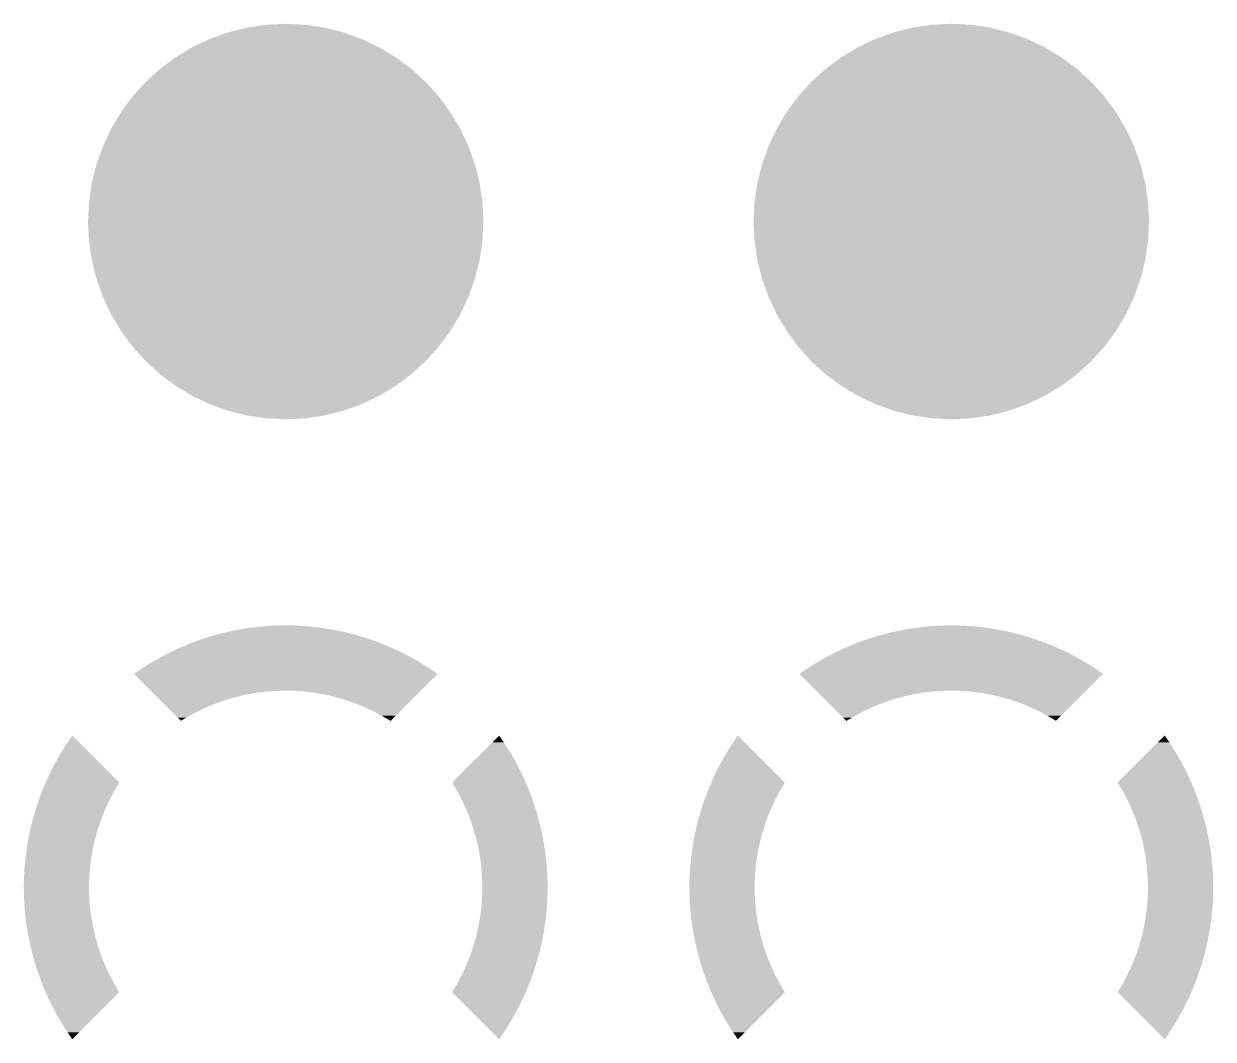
# Model space of a CAD drawing. Extents: x 295 to 953, y 10 to 290.
# Drawn here: x 515.6 to 520.139, y 123.094 to 126.968 of the extents above; entities that cross this region are included whole.
import ezdxf

# ---------------------------------------------------------------- set-up
doc = ezdxf.new("R2010")
doc.units = 0
doc.header["$LTSCALE"] = 5
doc.header["$MEASUREMENT"] = 0
doc.layers.get('0').update_dxf_attribs({"linetype": 'CONTINUOUS', "lineweight": 25})

msp = doc.modelspace()

# ---------------------------------------------------------------- linework, layer by layer
at = {"const_width": 0.7544}
for points in [[(516.2225, 126.2133, 1), (516.9769, 126.2133, 1)], [(518.7625, 126.2133, 1), (519.5169, 126.2133, 1)]]:
    msp.add_lwpolyline(points, format="xyb", close=True, dxfattribs=at)
for points in [[(516.3462, 124.6399), (516.3635, 124.6445), (516.8542, 124.6399), (516.8348, 124.6445)], [(516.3635, 124.6445), (516.3902, 124.6503), (516.8348, 124.6445), (516.8103, 124.6503)], [(516.3902, 124.6503), (516.4075, 124.6541), (516.8103, 124.6503), (516.7905, 124.6541)], [(516.4075, 124.6541), (516.4347, 124.6588), (516.7905, 124.6541), (516.7661, 124.6588)], [(516.4347, 124.6588), (516.4519, 124.6618), (516.7661, 124.6588), (516.7457, 124.6618)], [(516.4519, 124.6618), (516.4799, 124.6653), (516.7457, 124.6618), (516.7215, 124.6653)], [(516.4799, 124.6653), (516.4967, 124.6675), (516.7215, 124.6653), (516.7003, 124.6675)], [(516.4967, 124.6675), (516.5258, 124.6698), (516.7003, 124.6675), (516.6767, 124.6698)], [(516.5258, 124.6698), (516.5416, 124.6711), (516.6767, 124.6698), (516.6533, 124.6711)], [(516.5416, 124.6711), (516.5747, 124.6723), (516.6533, 124.6711), (516.6317, 124.6723)], [(516.5747, 124.6723), (516.5866, 124.6727), (516.6317, 124.6723), (516.5866, 124.6727)], [(518.8862, 124.6399), (518.9035, 124.6445), (519.3942, 124.6399), (519.3748, 124.6445)], [(518.9035, 124.6445), (518.9302, 124.6503), (519.3748, 124.6445), (519.3503, 124.6503)], [(518.9302, 124.6503), (518.9475, 124.6541), (519.3503, 124.6503), (519.3305, 124.6541)], [(518.9475, 124.6541), (518.9747, 124.6588), (519.3305, 124.6541), (519.3061, 124.6588)], [(518.9747, 124.6588), (518.9919, 124.6618), (519.3061, 124.6588), (519.2857, 124.6618)], [(518.9919, 124.6618), (519.0199, 124.6653), (519.2857, 124.6618), (519.2615, 124.6653)], [(519.0199, 124.6653), (519.0367, 124.6675), (519.2615, 124.6653), (519.2403, 124.6675)], [(519.0367, 124.6675), (519.0658, 124.6698), (519.2403, 124.6675), (519.2167, 124.6698)], [(519.0658, 124.6698), (519.0816, 124.6711), (519.2167, 124.6698), (519.1933, 124.6711)], [(519.0816, 124.6711), (519.1147, 124.6723), (519.1933, 124.6711), (519.1717, 124.6723)], [(519.1147, 124.6723), (519.1266, 124.6727), (519.1717, 124.6723), (519.1266, 124.6727)], [(516.1931, 124.5864), (516.2178, 124.5967), (517.0056, 124.5864), (516.9822, 124.5967)], [(516.2178, 124.5967), (516.2347, 124.6038), (516.9822, 124.5967), (516.964, 124.6038)], [(516.2347, 124.6038), (516.2599, 124.613), (516.964, 124.6038), (516.9402, 124.613)], [(516.2599, 124.613), (516.277, 124.6193), (516.9402, 124.613), (516.9216, 124.6193)], [(516.277, 124.6193), (516.3027, 124.6274), (516.9216, 124.6193), (516.8975, 124.6274)], [(516.3027, 124.6274), (516.32, 124.6329), (516.8975, 124.6274), (516.8785, 124.6329)], [(516.32, 124.6329), (516.3462, 124.6399), (516.8785, 124.6329), (516.8542, 124.6399)], [(518.7331, 124.5864), (518.7578, 124.5967), (519.5456, 124.5864), (519.5222, 124.5967)], [(518.7578, 124.5967), (518.7747, 124.6038), (519.5222, 124.5967), (519.504, 124.6038)], [(518.7747, 124.6038), (518.7999, 124.613), (519.504, 124.6038), (519.4802, 124.613)], [(518.7999, 124.613), (518.817, 124.6193), (519.4802, 124.613), (519.4616, 124.6193)], [(518.817, 124.6193), (518.8427, 124.6274), (519.4616, 124.6193), (519.4375, 124.6274)], [(518.8427, 124.6274), (518.86, 124.6329), (519.4375, 124.6274), (519.4185, 124.6329)], [(518.86, 124.6329), (518.8862, 124.6399), (519.4185, 124.6329), (519.3942, 124.6399)], [(516.1126, 124.546), (516.1361, 124.5585), (517.0863, 124.546), (517.0638, 124.5585)], [(516.1361, 124.5585), (516.1524, 124.5671), (517.0638, 124.5585), (517.0464, 124.5671)], [(516.1524, 124.5671), (516.1765, 124.5785), (517.0464, 124.5671), (517.0234, 124.5785)], [(516.1765, 124.5785), (516.1931, 124.5864), (517.0234, 124.5785), (517.0056, 124.5864)], [(518.6526, 124.546), (518.6761, 124.5585), (519.6263, 124.546), (519.6038, 124.5585)], [(518.6761, 124.5585), (518.6924, 124.5671), (519.6038, 124.5585), (519.5864, 124.5671)], [(518.6924, 124.5671), (518.7165, 124.5785), (519.5864, 124.5671), (519.5634, 124.5785)], [(518.7165, 124.5785), (518.7331, 124.5864), (519.5634, 124.5785), (519.5456, 124.5864)], [(516.0359, 124.4986), (516.0582, 124.5131), (517.163, 124.4986), (517.1416, 124.5131)], [(516.0582, 124.5131), (516.0737, 124.5232), (517.1416, 124.5131), (517.1252, 124.5232)], [(516.0737, 124.5232), (516.0966, 124.5367), (517.1252, 124.5232), (517.1032, 124.5367)], [(516.0966, 124.5367), (516.1126, 124.546), (517.1032, 124.5367), (517.0863, 124.546)], [(518.5759, 124.4986), (518.5982, 124.5131), (519.703, 124.4986), (519.6816, 124.5131)], [(518.5982, 124.5131), (518.6137, 124.5232), (519.6816, 124.5131), (519.6652, 124.5232)], [(518.6137, 124.5232), (518.6366, 124.5367), (519.6652, 124.5232), (519.6432, 124.5367)], [(518.6366, 124.5367), (518.6526, 124.546), (519.6432, 124.5367), (519.6263, 124.546)], [(516.0205, 124.4878), (516.0359, 124.4986), (517.1789, 124.4878), (517.163, 124.4986)], [(516.0845, 124.4238), (516.0205, 124.4878), (517.1149, 124.4238), (517.1789, 124.4878)], [(518.5605, 124.4878), (518.5759, 124.4986), (519.7189, 124.4878), (519.703, 124.4986)], [(518.6245, 124.4238), (518.5605, 124.4878), (519.6549, 124.4238), (519.7189, 124.4878)], [(516.0859, 124.4224), (516.0845, 124.4238), (516.5528, 124.4224), (516.5918, 124.4238)], [(516.0893, 124.419), (516.0859, 124.4224), (516.5139, 124.419), (516.5528, 124.4224)], [(516.0948, 124.4135), (516.0893, 124.419), (516.4752, 124.4135), (516.5139, 124.419)], [(516.1023, 124.406), (516.0948, 124.4135), (516.4369, 124.406), (516.4752, 124.4135)], [(516.6309, 124.4232), (516.5918, 124.4238), (517.1143, 124.4232), (517.1149, 124.4238)], [(516.6698, 124.4206), (516.6309, 124.4232), (517.1117, 124.4206), (517.1143, 124.4232)], [(516.7086, 124.4159), (516.6698, 124.4206), (517.107, 124.4159), (517.1117, 124.4206)], [(516.7471, 124.4093), (516.7086, 124.4159), (517.1004, 124.4093), (517.107, 124.4159)], [(518.6259, 124.4224), (518.6245, 124.4238), (519.0928, 124.4224), (519.1318, 124.4238)], [(518.6293, 124.419), (518.6259, 124.4224), (519.0539, 124.419), (519.0928, 124.4224)], [(518.6348, 124.4135), (518.6293, 124.419), (519.0152, 124.4135), (519.0539, 124.419)], [(518.6423, 124.406), (518.6348, 124.4135), (518.9769, 124.406), (519.0152, 124.4135)], [(519.1709, 124.4232), (519.1318, 124.4238), (519.6543, 124.4232), (519.6549, 124.4238)], [(519.2098, 124.4206), (519.1709, 124.4232), (519.6517, 124.4206), (519.6543, 124.4232)], [(519.2486, 124.4159), (519.2098, 124.4206), (519.647, 124.4159), (519.6517, 124.4206)], [(519.2871, 124.4093), (519.2486, 124.4159), (519.6404, 124.4093), (519.647, 124.4159)], [(516.1117, 124.3965), (516.1023, 124.406), (516.399, 124.3965), (516.4369, 124.406)], [(516.1231, 124.3851), (516.1117, 124.3965), (516.3617, 124.3851), (516.399, 124.3965)], [(516.1365, 124.3718), (516.1231, 124.3851), (516.325, 124.3718), (516.3617, 124.3851)], [(516.1517, 124.3566), (516.1365, 124.3718), (516.289, 124.3566), (516.325, 124.3718)], [(516.7852, 124.4006), (516.7471, 124.4093), (517.0917, 124.4006), (517.1004, 124.4093)], [(516.8227, 124.39), (516.7852, 124.4006), (517.0811, 124.39), (517.0917, 124.4006)], [(516.8597, 124.3774), (516.8227, 124.39), (517.0685, 124.3774), (517.0811, 124.39)], [(516.896, 124.3629), (516.8597, 124.3774), (517.054, 124.3629), (517.0685, 124.3774)], [(518.6517, 124.3965), (518.6423, 124.406), (518.939, 124.3965), (518.9769, 124.406)], [(518.6631, 124.3851), (518.6517, 124.3965), (518.9017, 124.3851), (518.939, 124.3965)], [(518.6765, 124.3718), (518.6631, 124.3851), (518.865, 124.3718), (518.9017, 124.3851)], [(518.6917, 124.3566), (518.6765, 124.3718), (518.829, 124.3566), (518.865, 124.3718)], [(519.3252, 124.4006), (519.2871, 124.4093), (519.6317, 124.4006), (519.6404, 124.4093)], [(519.3627, 124.39), (519.3252, 124.4006), (519.6211, 124.39), (519.6317, 124.4006)], [(519.3997, 124.3774), (519.3627, 124.39), (519.6085, 124.3774), (519.6211, 124.39)], [(519.436, 124.3629), (519.3997, 124.3774), (519.594, 124.3629), (519.6085, 124.3774)], [(516.1688, 124.3395), (516.1517, 124.3566), (516.2539, 124.3395), (516.289, 124.3566)], [(516.1877, 124.3206), (516.1688, 124.3395), (516.2197, 124.3206), (516.2539, 124.3395)], [(516.9314, 124.3466), (516.896, 124.3629), (517.0377, 124.3466), (517.054, 124.3629)], [(516.966, 124.3284), (516.9314, 124.3466), (517.0195, 124.3284), (517.0377, 124.3466)], [(516.9996, 124.3085), (516.966, 124.3284), (516.9996, 124.3085), (517.0195, 124.3284)], [(518.7088, 124.3395), (518.6917, 124.3566), (518.7939, 124.3395), (518.829, 124.3566)], [(518.7277, 124.3206), (518.7088, 124.3395), (518.7597, 124.3206), (518.7939, 124.3395)], [(519.4714, 124.3466), (519.436, 124.3629), (519.5777, 124.3466), (519.594, 124.3629)], [(519.506, 124.3284), (519.4714, 124.3466), (519.5595, 124.3284), (519.5777, 124.3466)], [(519.5396, 124.3085), (519.506, 124.3284), (519.5396, 124.3085), (519.5595, 124.3284)], [(516.1998, 124.3085), (516.1877, 124.3206), (516.1998, 124.3085), (516.2197, 124.3206)], [(518.7398, 124.3085), (518.7277, 124.3206), (518.7398, 124.3085), (518.7597, 124.3206)], [(515.7599, 124.2152), (515.7852, 124.2525), (515.8225, 124.2152), (515.7852, 124.2525)], [(517.3879, 124.2262), (517.4142, 124.2525), (517.4323, 124.2262), (517.4142, 124.2525)], [(518.2999, 124.2152), (518.3252, 124.2525), (518.3625, 124.2152), (518.3252, 124.2525)], [(519.9279, 124.2262), (519.9542, 124.2525), (519.9723, 124.2262), (519.9542, 124.2525)], [(515.7363, 124.1768), (515.7599, 124.2152), (515.8609, 124.1768), (515.8225, 124.2152)], [(517.3106, 124.149), (517.3498, 124.1881), (517.4787, 124.149), (517.4564, 124.1881)], [(517.3498, 124.1881), (517.3879, 124.2262), (517.4564, 124.1881), (517.4323, 124.2262)], [(518.2763, 124.1768), (518.2999, 124.2152), (518.4009, 124.1768), (518.3625, 124.2152)], [(519.8506, 124.149), (519.8898, 124.1881), (520.0187, 124.149), (519.9964, 124.1881)], [(519.8898, 124.1881), (519.9279, 124.2262), (519.9964, 124.1881), (519.9723, 124.2262)], [(515.7145, 124.1374), (515.7363, 124.1768), (515.9003, 124.1374), (515.8609, 124.1768)], [(517.2705, 124.1089), (517.3106, 124.149), (517.4993, 124.1089), (517.4787, 124.149)], [(518.2545, 124.1374), (518.2763, 124.1768), (518.4403, 124.1374), (518.4009, 124.1768)], [(519.8105, 124.1089), (519.8506, 124.149), (520.0393, 124.1089), (520.0187, 124.149)], [(515.684, 124.0732), (515.6945, 124.097), (515.9645, 124.0732), (515.9407, 124.097)], [(515.6945, 124.097), (515.7145, 124.1374), (515.9407, 124.097), (515.9003, 124.1374)], [(517.2349, 124.0732), (517.2705, 124.1089), (517.5156, 124.0732), (517.4993, 124.1089)], [(518.224, 124.0732), (518.2345, 124.097), (518.5045, 124.0732), (518.4807, 124.097)], [(518.2345, 124.097), (518.2545, 124.1374), (518.4807, 124.097), (518.4403, 124.1374)], [(519.7749, 124.0732), (519.8105, 124.1089), (520.0556, 124.0732), (520.0393, 124.1089)], [(515.67, 124.0396), (515.6763, 124.0558), (515.9446, 124.0396), (515.9542, 124.0558)], [(515.6763, 124.0558), (515.684, 124.0732), (515.9542, 124.0558), (515.9645, 124.0732)], [(517.2381, 124.0679), (517.2349, 124.0732), (517.518, 124.0679), (517.5156, 124.0732)], [(517.2509, 124.0465), (517.2381, 124.0679), (517.5266, 124.0465), (517.518, 124.0679)], [(518.21, 124.0396), (518.2163, 124.0558), (518.4846, 124.0396), (518.4942, 124.0558)], [(518.2163, 124.0558), (518.224, 124.0732), (518.4942, 124.0558), (518.5045, 124.0732)], [(519.7781, 124.0679), (519.7749, 124.0732), (520.058, 124.0679), (520.0556, 124.0732)], [(519.7909, 124.0465), (519.7781, 124.0679), (520.0666, 124.0465), (520.058, 124.0679)], [(515.6456, 123.9711), (515.657, 124.005), (515.9108, 123.9711), (515.9264, 124.005)], [(515.657, 124.005), (515.66, 124.0138), (515.9264, 124.005), (515.931, 124.0138)], [(515.66, 124.0138), (515.67, 124.0396), (515.931, 124.0138), (515.9446, 124.0396)], [(517.2619, 124.0261), (517.2509, 124.0465), (517.5349, 124.0261), (517.5266, 124.0465)], [(517.2695, 124.0121), (517.2619, 124.0261), (517.5398, 124.0121), (517.5349, 124.0261)], [(517.283, 123.9836), (517.2695, 124.0121), (517.5498, 123.9836), (517.5398, 124.0121)], [(518.1856, 123.9711), (518.197, 124.005), (518.4508, 123.9711), (518.4664, 124.005)], [(518.197, 124.005), (518.2, 124.0138), (518.4664, 124.005), (518.471, 124.0138)], [(518.2, 124.0138), (518.21, 124.0396), (518.471, 124.0138), (518.4846, 124.0396)], [(519.8019, 124.0261), (519.7909, 124.0465), (520.0749, 124.0261), (520.0666, 124.0465)], [(519.8095, 124.0121), (519.8019, 124.0261), (520.0798, 124.0121), (520.0749, 124.0261)], [(519.823, 123.9836), (519.8095, 124.0121), (520.0898, 123.9836), (520.0798, 124.0121)], [(515.6347, 123.9333), (515.6452, 123.9696), (515.8956, 123.9333), (515.9101, 123.9696)], [(515.6452, 123.9696), (515.6456, 123.9711), (515.9101, 123.9696), (515.9108, 123.9711)], [(517.2862, 123.9768), (517.283, 123.9836), (517.5519, 123.9768), (517.5498, 123.9836)], [(517.301, 123.9407), (517.2862, 123.9768), (517.5628, 123.9407), (517.5519, 123.9768)], [(518.1747, 123.9333), (518.1852, 123.9696), (518.4356, 123.9333), (518.4501, 123.9696)], [(518.1852, 123.9696), (518.1856, 123.9711), (518.4501, 123.9696), (518.4508, 123.9711)], [(519.8262, 123.9768), (519.823, 123.9836), (520.0919, 123.9768), (520.0898, 123.9836)], [(519.841, 123.9407), (519.8262, 123.9768), (520.1028, 123.9407), (520.0919, 123.9768)], [(515.6256, 123.8963), (515.6331, 123.9278), (515.883, 123.8963), (515.8937, 123.9278)], [(515.6331, 123.9278), (515.6347, 123.9333), (515.8937, 123.9278), (515.8956, 123.9333)], [(517.3011, 123.9404), (517.301, 123.9407), (517.5628, 123.9404), (517.5628, 123.9407)], [(517.314, 123.9038), (517.3011, 123.9404), (517.5721, 123.9038), (517.5628, 123.9404)], [(518.1656, 123.8963), (518.1731, 123.9278), (518.423, 123.8963), (518.4337, 123.9278)], [(518.1731, 123.9278), (518.1747, 123.9333), (518.4337, 123.9278), (518.4356, 123.9333)], [(519.8411, 123.9404), (519.841, 123.9407), (520.1028, 123.9404), (520.1028, 123.9407)], [(519.854, 123.9038), (519.8411, 123.9404), (520.1121, 123.9038), (520.1028, 123.9404)], [(515.6178, 123.8588), (515.6227, 123.884), (515.8724, 123.8588), (515.8795, 123.884)], [(515.6227, 123.884), (515.6256, 123.8963), (515.8795, 123.884), (515.883, 123.8963)], [(517.3161, 123.8967), (517.314, 123.9038), (517.5739, 123.8967), (517.5721, 123.9038)], [(517.325, 123.8664), (517.3161, 123.8967), (517.5801, 123.8664), (517.5739, 123.8967)], [(518.1578, 123.8588), (518.1627, 123.884), (518.4124, 123.8588), (518.4195, 123.884)], [(518.1627, 123.884), (518.1656, 123.8963), (518.4195, 123.884), (518.423, 123.8963)], [(519.8561, 123.8967), (519.854, 123.9038), (520.1139, 123.8967), (520.1121, 123.9038)], [(519.865, 123.8664), (519.8561, 123.8967), (520.1201, 123.8664), (520.1139, 123.8967)], [(515.6114, 123.8207), (515.6142, 123.8397), (515.8637, 123.8207), (515.8681, 123.8397)], [(515.6142, 123.8397), (515.6178, 123.8588), (515.8681, 123.8397), (515.8724, 123.8588)], [(517.3283, 123.8526), (517.325, 123.8664), (517.583, 123.8526), (517.5801, 123.8664)], [(517.3341, 123.8284), (517.3283, 123.8526), (517.5868, 123.8284), (517.583, 123.8526)], [(517.3378, 123.8081), (517.3341, 123.8284), (517.5901, 123.8081), (517.5868, 123.8284)], [(518.1514, 123.8207), (518.1542, 123.8397), (518.4037, 123.8207), (518.4081, 123.8397)], [(518.1542, 123.8397), (518.1578, 123.8588), (518.4081, 123.8397), (518.4124, 123.8588)], [(519.8683, 123.8526), (519.865, 123.8664), (520.123, 123.8526), (520.1201, 123.8664)], [(519.8741, 123.8284), (519.8683, 123.8526), (520.1268, 123.8284), (520.123, 123.8526)], [(519.8778, 123.8081), (519.8741, 123.8284), (520.1301, 123.8081), (520.1268, 123.8284)], [(515.6032, 123.7503), (515.6064, 123.7822), (515.8532, 123.7503), (515.8571, 123.7822)], [(515.6064, 123.7822), (515.6077, 123.7951), (515.8571, 123.7822), (515.8593, 123.7951)], [(515.6077, 123.7951), (515.6114, 123.8207), (515.8593, 123.7951), (515.8637, 123.8207)], [(517.3411, 123.79), (517.3378, 123.8081), (517.5921, 123.79), (517.5901, 123.8081)], [(517.3446, 123.7633), (517.3411, 123.79), (517.5951, 123.7633), (517.5921, 123.79)], [(518.1432, 123.7503), (518.1464, 123.7822), (518.3932, 123.7503), (518.3971, 123.7822)], [(518.1464, 123.7822), (518.1477, 123.7951), (518.3971, 123.7822), (518.3993, 123.7951)], [(518.1477, 123.7951), (518.1514, 123.8207), (518.3993, 123.7951), (518.4037, 123.8207)], [(519.8811, 123.79), (519.8778, 123.8081), (520.1321, 123.79), (520.1301, 123.8081)], [(519.8846, 123.7633), (519.8811, 123.79), (520.1351, 123.7633), (520.1321, 123.79)], [(515.6007, 123.7053), (515.6028, 123.7434), (515.8498, 123.7053), (515.8524, 123.7434)], [(515.6028, 123.7434), (515.6032, 123.7503), (515.8524, 123.7434), (515.8532, 123.7503)], [(517.3462, 123.7513), (517.3446, 123.7633), (517.5959, 123.7513), (517.5951, 123.7633)], [(517.3488, 123.7184), (517.3462, 123.7513), (517.5982, 123.7184), (517.5959, 123.7513)], [(518.1407, 123.7053), (518.1428, 123.7434), (518.3898, 123.7053), (518.3924, 123.7434)], [(518.1428, 123.7434), (518.1432, 123.7503), (518.3924, 123.7434), (518.3932, 123.7503)], [(519.8862, 123.7513), (519.8846, 123.7633), (520.1359, 123.7513), (520.1351, 123.7633)], [(519.8888, 123.7184), (519.8862, 123.7513), (520.1382, 123.7184), (520.1359, 123.7513)], [(515.6002, 123.6733), (515.6007, 123.7045), (515.8491, 123.6733), (515.8498, 123.7045)], [(515.6007, 123.7045), (515.6007, 123.7053), (515.8498, 123.7045), (515.8498, 123.7053)], [(517.3492, 123.7123), (517.3488, 123.7184), (517.5983, 123.7123), (517.5982, 123.7184)], [(517.3503, 123.6733), (517.3492, 123.7123), (517.5992, 123.6733), (517.5983, 123.7123)], [(518.1402, 123.6733), (518.1407, 123.7045), (518.3891, 123.6733), (518.3898, 123.7045)], [(518.1407, 123.7045), (518.1407, 123.7053), (518.3898, 123.7045), (518.3898, 123.7053)], [(519.8892, 123.7123), (519.8888, 123.7184), (520.1383, 123.7123), (520.1382, 123.7184)], [(519.8903, 123.6733), (519.8892, 123.7123), (520.1392, 123.6733), (520.1383, 123.7123)], [(515.6011, 123.6343), (515.6002, 123.6733), (515.8501, 123.6343), (515.8491, 123.6733)], [(517.3496, 123.6421), (517.3503, 123.6733), (517.5987, 123.6421), (517.5992, 123.6733)], [(517.3496, 123.6413), (517.3496, 123.6421), (517.5987, 123.6413), (517.5987, 123.6421)], [(518.1411, 123.6343), (518.1402, 123.6733), (518.3901, 123.6343), (518.3891, 123.6733)], [(519.8896, 123.6421), (519.8903, 123.6733), (520.1387, 123.6421), (520.1392, 123.6733)], [(519.8896, 123.6413), (519.8896, 123.6421), (520.1387, 123.6413), (520.1387, 123.6421)], [(515.6012, 123.6283), (515.6011, 123.6343), (515.8506, 123.6283), (515.8501, 123.6343)], [(515.6035, 123.5953), (515.6012, 123.6283), (515.8532, 123.5953), (515.8506, 123.6283)], [(517.3462, 123.5963), (517.347, 123.6032), (517.5962, 123.5963), (517.5966, 123.6032)], [(517.347, 123.6032), (517.3496, 123.6413), (517.5966, 123.6032), (517.5987, 123.6413)], [(518.1412, 123.6283), (518.1411, 123.6343), (518.3906, 123.6283), (518.3901, 123.6343)], [(518.1435, 123.5953), (518.1412, 123.6283), (518.3932, 123.5953), (518.3906, 123.6283)], [(519.8862, 123.5963), (519.887, 123.6032), (520.1362, 123.5963), (520.1366, 123.6032)], [(519.887, 123.6032), (519.8896, 123.6413), (520.1366, 123.6032), (520.1387, 123.6413)], [(515.6043, 123.5833), (515.6035, 123.5953), (515.8548, 123.5833), (515.8532, 123.5953)], [(515.6073, 123.5566), (515.6043, 123.5833), (515.8583, 123.5566), (515.8548, 123.5833)], [(515.6093, 123.5385), (515.6073, 123.5566), (515.8616, 123.5385), (515.8583, 123.5566)], [(517.3356, 123.5259), (517.3401, 123.5515), (517.588, 123.5259), (517.5917, 123.5515)], [(517.3401, 123.5515), (517.3423, 123.5644), (517.5917, 123.5515), (517.593, 123.5644)], [(517.3423, 123.5644), (517.3462, 123.5963), (517.593, 123.5644), (517.5962, 123.5963)], [(518.1443, 123.5833), (518.1435, 123.5953), (518.3948, 123.5833), (518.3932, 123.5953)], [(518.1473, 123.5566), (518.1443, 123.5833), (518.3983, 123.5566), (518.3948, 123.5833)], [(518.1493, 123.5385), (518.1473, 123.5566), (518.4016, 123.5385), (518.3983, 123.5566)], [(519.8756, 123.5259), (519.8801, 123.5515), (520.128, 123.5259), (520.1317, 123.5515)], [(519.8801, 123.5515), (519.8823, 123.5644), (520.1317, 123.5515), (520.133, 123.5644)], [(519.8823, 123.5644), (519.8862, 123.5963), (520.133, 123.5644), (520.1362, 123.5963)], [(515.6126, 123.5182), (515.6093, 123.5385), (515.8653, 123.5182), (515.8616, 123.5385)], [(515.6164, 123.494), (515.6126, 123.5182), (515.8711, 123.494), (515.8653, 123.5182)], [(517.327, 123.4878), (517.3313, 123.5069), (517.5816, 123.4878), (517.5852, 123.5069)], [(517.3313, 123.5069), (517.3356, 123.5259), (517.5852, 123.5069), (517.588, 123.5259)], [(518.1526, 123.5182), (518.1493, 123.5385), (518.4053, 123.5182), (518.4016, 123.5385)], [(518.1564, 123.494), (518.1526, 123.5182), (518.4111, 123.494), (518.4053, 123.5182)], [(519.867, 123.4878), (519.8713, 123.5069), (520.1216, 123.4878), (520.1252, 123.5069)], [(519.8713, 123.5069), (519.8756, 123.5259), (520.1252, 123.5069), (520.128, 123.5259)], [(515.6193, 123.4802), (515.6164, 123.494), (515.8744, 123.4802), (515.8711, 123.494)], [(515.6255, 123.4499), (515.6193, 123.4802), (515.8833, 123.4499), (515.8744, 123.4802)], [(517.3164, 123.4503), (517.3199, 123.4626), (517.5738, 123.4503), (517.5767, 123.4626)], [(517.3199, 123.4626), (517.327, 123.4878), (517.5767, 123.4626), (517.5816, 123.4878)], [(518.1593, 123.4802), (518.1564, 123.494), (518.4144, 123.4802), (518.4111, 123.494)], [(518.1655, 123.4499), (518.1593, 123.4802), (518.4233, 123.4499), (518.4144, 123.4802)], [(519.8564, 123.4503), (519.8599, 123.4626), (520.1138, 123.4503), (520.1167, 123.4626)], [(519.8599, 123.4626), (519.867, 123.4878), (520.1167, 123.4626), (520.1216, 123.4878)], [(515.6273, 123.4428), (515.6255, 123.4499), (515.8854, 123.4428), (515.8833, 123.4499)], [(515.6366, 123.4062), (515.6273, 123.4428), (515.8983, 123.4062), (515.8854, 123.4428)], [(517.3038, 123.4133), (517.3057, 123.4188), (517.5647, 123.4133), (517.5662, 123.4188)], [(517.3057, 123.4188), (517.3164, 123.4503), (517.5662, 123.4188), (517.5738, 123.4503)], [(518.1673, 123.4428), (518.1655, 123.4499), (518.4254, 123.4428), (518.4233, 123.4499)], [(518.1766, 123.4062), (518.1673, 123.4428), (518.4383, 123.4062), (518.4254, 123.4428)], [(519.8438, 123.4133), (519.8457, 123.4188), (520.1047, 123.4133), (520.1062, 123.4188)], [(519.8457, 123.4188), (519.8564, 123.4503), (520.1062, 123.4188), (520.1138, 123.4503)], [(515.6366, 123.4059), (515.6366, 123.4062), (515.8984, 123.4059), (515.8983, 123.4062)], [(515.6475, 123.3698), (515.6366, 123.4059), (515.9132, 123.3698), (515.8984, 123.4059)], [(515.6496, 123.363), (515.6475, 123.3698), (515.9164, 123.363), (515.9132, 123.3698)], [(517.273, 123.3416), (517.2886, 123.3755), (517.5423, 123.3416), (517.5538, 123.3755)], [(517.2886, 123.3755), (517.2893, 123.377), (517.5538, 123.3755), (517.5542, 123.377)], [(517.2893, 123.377), (517.3038, 123.4133), (517.5542, 123.377), (517.5647, 123.4133)], [(518.1766, 123.4059), (518.1766, 123.4062), (518.4384, 123.4059), (518.4383, 123.4062)], [(518.1875, 123.3698), (518.1766, 123.4059), (518.4532, 123.3698), (518.4384, 123.4059)], [(518.1896, 123.363), (518.1875, 123.3698), (518.4564, 123.363), (518.4532, 123.3698)], [(519.813, 123.3416), (519.8286, 123.3755), (520.0823, 123.3416), (520.0938, 123.3755)], [(519.8286, 123.3755), (519.8293, 123.377), (520.0938, 123.3755), (520.0942, 123.377)], [(519.8293, 123.377), (519.8438, 123.4133), (520.0942, 123.377), (520.1047, 123.4133)], [(515.6596, 123.3345), (515.6496, 123.363), (515.9299, 123.3345), (515.9164, 123.363)], [(515.6645, 123.3205), (515.6596, 123.3345), (515.9375, 123.3205), (515.9299, 123.3345)], [(517.2548, 123.307), (517.2684, 123.3328), (517.5294, 123.307), (517.5394, 123.3328)], [(517.2684, 123.3328), (517.273, 123.3416), (517.5394, 123.3328), (517.5423, 123.3416)], [(518.1996, 123.3345), (518.1896, 123.363), (518.4699, 123.3345), (518.4564, 123.363)], [(518.2045, 123.3205), (518.1996, 123.3345), (518.4775, 123.3205), (518.4699, 123.3345)], [(519.7948, 123.307), (519.8084, 123.3328), (520.0694, 123.307), (520.0794, 123.3328)], [(519.8084, 123.3328), (519.813, 123.3416), (520.0794, 123.3328), (520.0823, 123.3416)], [(515.6728, 123.3001), (515.6645, 123.3205), (515.9485, 123.3001), (515.9375, 123.3205)], [(515.6814, 123.2787), (515.6728, 123.3001), (515.9613, 123.2787), (515.9485, 123.3001)], [(515.6838, 123.2734), (515.6814, 123.2787), (515.9645, 123.2734), (515.9613, 123.2787)], [(517.2349, 123.2734), (517.2452, 123.2908), (517.5154, 123.2734), (517.5231, 123.2908)], [(517.2452, 123.2908), (517.2548, 123.307), (517.5231, 123.2908), (517.5294, 123.307)], [(518.2128, 123.3001), (518.2045, 123.3205), (518.4885, 123.3001), (518.4775, 123.3205)], [(518.2214, 123.2787), (518.2128, 123.3001), (518.5013, 123.2787), (518.4885, 123.3001)], [(518.2238, 123.2734), (518.2214, 123.2787), (518.5045, 123.2734), (518.5013, 123.2787)], [(519.7749, 123.2734), (519.7852, 123.2908), (520.0554, 123.2734), (520.0631, 123.2908)], [(519.7852, 123.2908), (519.7948, 123.307), (520.0631, 123.2908), (520.0694, 123.307)], [(515.7001, 123.2377), (515.6838, 123.2734), (515.9289, 123.2377), (515.9645, 123.2734)], [(515.7206, 123.1976), (515.7001, 123.2377), (515.8888, 123.1976), (515.9289, 123.2377)], [(517.2587, 123.2496), (517.2349, 123.2734), (517.5049, 123.2496), (517.5154, 123.2734)], [(517.2991, 123.2092), (517.2587, 123.2496), (517.4849, 123.2092), (517.5049, 123.2496)], [(518.2401, 123.2377), (518.2238, 123.2734), (518.4689, 123.2377), (518.5045, 123.2734)], [(518.2606, 123.1976), (518.2401, 123.2377), (518.4288, 123.1976), (518.4689, 123.2377)], [(519.7987, 123.2496), (519.7749, 123.2734), (520.0449, 123.2496), (520.0554, 123.2734)], [(519.8391, 123.2092), (519.7987, 123.2496), (520.0249, 123.2092), (520.0449, 123.2496)], [(515.743, 123.1585), (515.7206, 123.1976), (515.8496, 123.1585), (515.8888, 123.1976)], [(517.3385, 123.1698), (517.2991, 123.2092), (517.4631, 123.1698), (517.4849, 123.2092)], [(518.283, 123.1585), (518.2606, 123.1976), (518.3896, 123.1585), (518.4288, 123.1976)], [(519.8785, 123.1698), (519.8391, 123.2092), (520.0031, 123.1698), (520.0249, 123.2092)], [(515.7671, 123.1204), (515.743, 123.1585), (515.8115, 123.1204), (515.8496, 123.1585)], [(517.3769, 123.1314), (517.3385, 123.1698), (517.4395, 123.1314), (517.4631, 123.1698)], [(518.3071, 123.1204), (518.283, 123.1585), (518.3515, 123.1204), (518.3896, 123.1585)], [(519.9169, 123.1314), (519.8785, 123.1698), (519.9795, 123.1314), (520.0031, 123.1698)], [(515.7852, 123.0941), (515.7671, 123.1204), (515.7852, 123.0941), (515.8115, 123.1204)], [(517.4142, 123.0941), (517.3769, 123.1314), (517.4142, 123.0941), (517.4395, 123.1314)], [(518.3252, 123.0941), (518.3071, 123.1204), (518.3252, 123.0941), (518.3515, 123.1204)], [(519.9542, 123.0941), (519.9169, 123.1314), (519.9542, 123.0941), (519.9795, 123.1314)]]:
    msp.add_solid(points)

doc.saveas('drawing.dxf')
